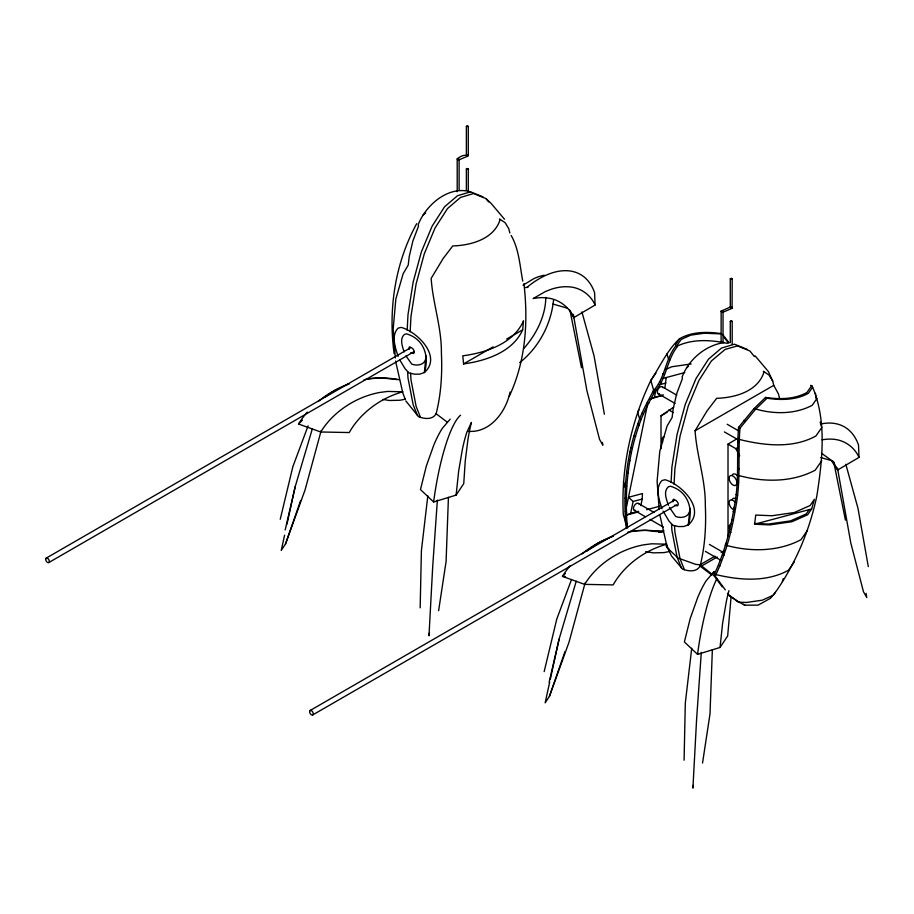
<?xml version="1.0" encoding="UTF-8"?>
<svg xmlns="http://www.w3.org/2000/svg" width="914" height="914" viewBox="0 0 914 914"><rect width="100%" height="100%" fill="white"/><g stroke="black" fill="none" stroke-linecap="round" stroke-linejoin="round"><path stroke-width="1.37" d="M721.169 333.599C707.345 331.599 692.275 331.531 679.765 338.591C667.037 350.199 660.148 366.331 650.802 380.475C630.831 422.154 620.903 468.539 623.314 514.765C624.685 519.289 626.319 523.779 626.273 528.566M729.269 595.608L738.798 602.155L746.338 602.475L762.173 600.212L773.335 595.243C794.814 565.606 809.301 531.594 816.876 495.799C822.383 459.925 827.044 420.417 812.169 386.142L810.752 385.32L811.095 386.508L806.982 392.437C794.472 399.498 779.402 399.429 765.578 397.419L754.073 408.524L738.581 427.329C736.296 453.904 739.712 480.878 734.136 507.281C730.4 530.714 723.922 553.895 713.8 575.397L722.22 586.799M420.166 607.833L421.4 550.639L427.821 495.834M684.083 760.208L685.317 703.015L691.738 648.209M725.328 589.896L715.216 576.208C725.339 554.718 731.817 531.537 735.553 508.104C741.128 481.701 737.712 454.726 740.009 428.152L755.49 409.346L766.995 398.241C780.819 400.252 795.888 400.309 808.399 393.26L812.512 387.319L812.169 386.142M448.431 497.365L446.089 561.527L438.617 610.689M712.349 649.74L710.007 713.903L702.535 763.064M625.644 494.383L625.953 487.311M642.188 499.044L642.451 493.549L628.478 497.296L633.105 501.478L642.188 499.044L640.84 505.648M664.844 388.336L666.192 377.551M407.164 330.148L407.998 314.622L413.151 282.072L421.365 251.944L432.059 226.284L444.512 206.85L457.526 195.71L470.539 191.826L482.992 196.876M410.146 331.862L410.98 316.347L416.133 283.797L424.336 253.669L435.041 228.009L447.494 208.563L460.507 197.435L473.521 193.54L485.974 198.601L491.172 203.468L504.494 219.234M671.082 482.523L671.916 466.997L677.068 434.447L685.283 404.319L695.977 378.659L708.43 359.225L721.443 348.085L734.456 344.201L746.909 349.251M674.064 484.237L674.898 468.722L680.05 436.172L688.253 406.033L698.959 380.384L711.412 360.939L725.156 349.422L737.438 345.915L749.891 350.976L754.347 356.517M437.383 500.095L432.733 566.109L428.986 635.767L429.374 632.991M701.301 652.459L696.651 718.473L692.915 788.131L693.292 785.366M405.782 400.903L418.669 416.761C424.347 418.966 432.653 420.029 436.127 413.734C441.188 393.923 442.342 373.175 441.393 352.793C441.668 327.486 432.813 303.368 431.157 278.393L443.096 258.582L452.75 245.935C470.687 245.42 493.309 239.308 499.821 220.503L499.512 218.937L505.179 222.742L508.79 228.706L509.829 232.967M779.836 399.521L778.477 394.003L773.747 385.342L772.707 381.081L769.097 375.106L763.43 371.301L763.738 372.866C757.226 391.683 734.605 397.796 716.667 398.298L707.013 410.957L695.074 430.757C696.731 455.743 705.585 479.861 705.311 505.156C706.259 525.55 705.105 546.298 700.044 566.109C696.571 572.404 688.276 571.341 682.587 569.136L671.459 555.906L667.963 548.457M456.12 495.091L458.657 471.133L462.404 449.22A74.377 12.202 -85 0 1 466.86 432.231L471.441 422.417A75.736 12.693 -87.1 0 0 467.911 439.737L465.249 460.93L463.752 483.597L456.12 495.091L433.636 501.992L420.463 489.573L426.301 466.129L433.899 444.81A74.377 19.137 -77.3 0 1 442.239 428.426L450.225 419.126M712.749 573.912A75.736 19.125 -75.2 0 1 714.142 571.501L706.156 580.79A74.377 19.137 -77.3 0 0 697.816 597.185L690.219 618.504L684.38 641.948L697.553 654.367L720.038 647.466L722.574 623.508L726.322 601.595A74.377 12.202 -85 0 1 728.949 590.638M399.818 360.025L405.131 368.765L408.775 372.832L414.568 374.214L419.892 374.112L424.382 372.535C429.591 356.083 423.913 338.945 406.559 333.873L404.514 334.375C399.304 338.763 402.366 346.509 404.148 351.867M522.671 329.805L523.505 320.791C513.531 343.71 485.905 352.77 462.77 355.809L463.592 363.909C486.077 360.87 512.834 351.936 522.671 329.805L506.676 339.037M663.118 511.212L669.048 521.129L672.693 525.196L678.485 526.578L683.809 526.487L688.299 524.91C693.52 508.458 687.831 491.321 670.476 486.248L668.431 486.751C662.981 491.458 666.534 499.672 668.477 505.282M426.015 355.854L424.382 372.535C442.319 356.803 417.538 331.931 401.2 327.383L398.127 328.137C390.861 335.335 395.328 347.88 398.093 356.391M689.933 508.218L688.299 524.91C706.236 509.167 681.456 484.306 665.118 479.747L662.044 480.501C654.778 487.71 659.245 500.244 662.01 508.767M679.765 338.591L675.652 344.521L675.994 345.709C665.141 359.271 665.198 378.327 653.304 390.826C647.74 401.737 641.468 412.454 637.744 424.176C626.49 455.606 623.337 489.321 625.61 522.5L627.027 523.311L627.598 528.098M627.027 523.311C624.765 490.144 627.907 456.429 639.16 424.999C642.885 413.277 649.157 402.56 654.721 391.638C666.614 379.15 666.557 360.093 677.423 346.532L677.068 345.343L681.181 339.414L690.778 335.141L704.374 333.199L719.912 333.861M754.61 524.236L755.729 515.05L771.93 515.747L794.312 512.537L810.101 505.522L814.397 499.33L811.666 508.949L807.633 514.753L791.992 521.711L769.817 524.887L754.61 524.236L811.666 508.949M731.074 597.128L727.67 635.973L720.038 647.466M553.507 300.283C551.119 324.367 538.666 347.628 519.678 362.675M457.206 191.723L457.206 158.956C462.53 154.397 465.157 155.334 468.276 155.529L468.276 126.418L467.328 125.869L466.369 126.418L466.369 155.026M721.123 342.67L721.157 311.126L730.766 306.83M721.397 310.829C724.311 310.394 722.117 314.153 721.123 311.331M730.286 307.39L730.286 278.793L731.246 278.233L732.194 278.793L732.068 308.258L730.766 308.212L730.572 306.898M468.459 431.351C490.315 432.996 506.082 411.608 510.058 392.049M626.604 506.436L647.329 405.176M627.118 514.696L630.671 513.371L633.105 501.478M650.848 398.698L654.413 397.373L656.035 389.444M284.574 535.204L281.238 550.457L285.511 543.944L305.082 489.87L321.168 430.631M286.996 524.122L295.188 486.694L312.337 428.815M549.702 682.038L545.155 702.832L549.428 696.319L568.999 642.245L585.086 583.006M550.308 679.262L559.105 639.069L576.254 581.178M468.276 126.418L466.369 126.418M466.369 190.283L466.369 168.987L467.328 168.439L468.276 168.987L468.276 191.666M468.276 168.987L466.369 168.987M732.194 278.793L730.286 278.793M730.286 342.659L730.286 321.362L731.246 320.814L732.194 321.362L732.194 344.041M732.194 321.362L730.286 321.362M285.191 529.914L295.188 486.694M549.108 682.278L559.105 639.069M280.244 519.255L292.857 466.677L308.098 425.821M544.161 671.63L556.775 619.052L571.524 579.51M782.327 581.464L783.218 578.779M285.511 543.944L300.615 500.541M549.428 696.319L564.989 651.602M509.292 396.196C525.733 361.304 528.361 321.511 523.916 283.637M425.707 359.191C424.085 365.154 416.761 366.114 411.757 364.08L405.987 355.946M689.624 511.554C688.002 517.53 680.679 518.478 675.674 516.456L669.402 507.327M416.704 223.633C395.065 263.106 388.107 309.195 394.117 353.615M470.539 191.826C448.374 185.359 425.935 204.93 418.201 224.593L418.509 226.158L412.842 241.125L409.244 256.514L408.204 265.14L403.165 273.652L395.853 298.958L393.18 328.891L395.328 357.98M724.448 342.533C705.608 345.195 688.836 359.225 682.118 376.968L682.427 378.533L676.76 393.488L673.161 408.878L672.121 417.504L667.083 426.015L659.771 451.333L657.109 481.267L659.143 509.041M320.723 431.991C329.246 418.166 342.076 407.347 356.551 400.161A74.377 58.325 -32.4 0 1 379.916 392.437L387.776 391.421L402.914 391.82A75.736 60.324 -35.3 0 0 381.412 400.789C368.251 408.444 356.768 419.252 349.228 432.551L320.723 431.991L298.547 424.005A82.283 64.894 -24.9 0 1 307.241 412.134M584.64 584.366C593.163 570.53 605.993 559.722 620.469 552.524A74.377 58.325 -32.4 0 1 643.833 544.813L651.693 543.796L666.832 544.196A75.736 60.324 -35.3 0 0 645.33 553.164C632.168 560.808 620.686 571.627 613.145 584.914L584.64 584.366L562.464 576.38A82.283 64.894 -24.9 0 1 570.279 565.538M655.932 373.072L650.802 380.475L653.624 390.015L655.041 390.838M639.035 409.94L637.584 412.043L639.549 418.703L640.977 419.515M816.99 398.424L812.192 405.325C794.597 414.659 772.684 414.328 754.073 408.524M821.743 460.759L815.185 470.196C791.547 482.821 762.31 482.329 737.141 475.04M809.221 509.601L806.217 513.931L790.576 520.889L768.388 524.065L754.473 523.471M807.508 530.28L800.961 539.706C778.054 551.907 749.651 552.022 725.19 545.03M794.3 561.836L788.428 570.302C766.298 582.412 739.483 580.299 715.753 574.54L714.337 573.729M775.335 592.363L770.456 598.293L758.083 605.148L744.83 605.159L737.381 601.343M523.813 348.508C536.507 334.17 545.601 315.776 545.818 297.37M298.547 424.005L302.431 420.132M565.378 573.478L562.464 576.38L565.206 576.494M668.808 549.063L666.272 545.932L666.763 545.441L659.782 514.685M663.495 394.939L649.74 399.247M457.206 158.956L458.165 160.007L459.114 159.459L459.114 190.386M325.213 396.927L333.976 390.815L348.908 383.697M587.096 550.948L597.893 543.19L612.837 536.072M422.668 215.418L425.661 212.996M686.585 367.794L688.585 366.183M661.005 448.648L661.005 415.813L673.687 407.164M523.014 285.202L533.879 278.621A74.377 38.057 -61.5 0 1 544.298 275.263M569.479 309.743L573.775 317.615L595.083 305.036L594.603 292.674A82.283 47.505 -60 0 0 527.127 287.213M820.875 457.571L832.791 460.987L837.692 469.99L859 457.4L858.52 445.049A82.283 47.505 -60 0 0 820.452 424.073M46.226 558.123L410.249 347.96M48.796 562.556L414.053 351.673M463.592 363.909L493.137 346.863M661.005 415.813L667.06 412.317M695.074 430.757L773.747 385.342M728.012 536.358L728.012 444.124L737.472 438.469L739.129 439.394C764.104 445.564 792.449 448.877 815.905 436.001L821.777 427.546L820.166 422.097M728.012 444.124L735.85 448.648L738.272 447.243M310.143 710.498L674.178 500.324M312.714 714.931L676.737 504.768M666.272 545.932L667.563 547.36L666.763 545.441L667.243 547.852L678.211 558.111L695.988 564.452L700.158 564.726L714.954 556.18M721.123 552.616L724.825 550.479M717.227 556.992L701.335 566.177L700.044 566.109L712.029 575.18M676.908 346.235C692.401 338.728 710.841 339.837 727.304 343.321M665.541 369.519L671.756 366.754L691.155 363.978M458.839 159.95L468.002 156.02M722.757 312.325L731.92 308.384M457.48 158.465L458.634 158.636M662.376 378.567L684.757 372.581M659.44 384.783L665.929 383.046M654.413 397.373L662.193 395.282M630.671 513.371L638.463 511.28M626.01 515.245L638.715 511.84M646.666 509.715L659.919 506.162M405.405 399.167L400.012 400.241L389.341 400.492L383.023 399.452M669.334 551.542L663.93 552.616L653.259 552.856L645.684 551.61M654.721 531.514L663.827 530.68M397.236 379.573L381.504 377.905L373.323 378.225A74.377 58.61 -17.3 0 0 366.445 379.07M552.981 304.065L567.548 308.235M821.572 453.298L830.997 460.039L837.692 469.99M675.994 345.709L677.423 346.532M765.578 397.419L766.995 398.241M669.916 359.933L668.488 359.122L666.969 353.969M662.696 373.655L664.112 374.477M743.722 420.44L745.15 421.263M660.296 382.132L661.713 382.943M738.581 427.329L740.009 428.152M662.182 386.736L676.726 395.134M727.19 424.267L739.312 431.271M653.304 390.826L654.721 391.638M658.16 393.683L675.126 403.485M724.391 431.922L738.9 440.24M652.527 392.232L653.944 393.043M737.724 441.416L739.14 442.239M668.842 409.963L673.321 412.545M647.283 402.32L648.7 403.143M738.329 454.886L739.746 455.709M642.108 413.059L643.525 413.871M737.884 468.356L739.3 469.168M637.744 424.176L639.16 424.999M737.152 481.575L738.581 482.398M634.236 435.658L635.653 436.469M736.158 494.497L737.575 495.319M630.831 447.643L632.26 448.466M734.136 507.281L735.553 508.104M629.769 451.722L631.186 452.544M733.142 511.406L734.559 512.228M628.524 459.856L629.94 460.679M732.068 519.632L733.485 520.454M626.81 472.378L628.226 473.189M729.463 531.64L730.88 532.462M625.233 485.288L626.661 486.099M725.853 543.373L727.281 544.196M626.444 488.03L625.027 487.208L623.359 481.552M638.303 503.386L654.058 512.48M709.378 544.413L723.922 552.81M625.107 498.199L626.524 499.01M722.563 554.467L723.979 555.289M634.293 510.332L645.204 516.627M650.048 519.426L663.381 527.127M705.368 551.371L721.123 560.465M625.313 511.349L626.741 512.171M718.507 565.16L719.924 565.972M625.976 524.693L627.392 525.516M713.8 575.397L715.216 576.208M743.413 604.337L744.83 605.159M467.568 154.557L468.276 155.529M738.798 602.155L729.532 595.608L727.852 593.323M712.223 574.415L700.158 564.726M436.127 413.734L447.015 421.982M731.726 307.07L732.194 307.892M674.532 505.282L677.388 505.842A3.725 2.456 44.1 0 0 678.085 503.237L677.137 501.569A4.033 2.651 44.1 0 0 674.726 499.844A4.033 1.577 67.4 0 0 673.321 499.364L672.864 500.221A3.725 1.462 67.4 0 0 672.955 501.786M410.615 352.907L413.459 353.467A3.725 2.456 44.1 0 0 414.168 350.862L413.219 349.205A4.033 2.651 44.1 0 0 410.809 347.48A4.033 1.577 67.4 0 0 409.403 346.989L408.946 347.846A3.725 1.462 67.4 0 0 409.038 349.411M755.09 355.832L768.411 371.598L772.707 381.081M485.974 198.601L488.647 201.925M722.586 334.421L729.075 342.819M724.414 337.803L728.469 343.047M859 457.4C854.659 447.38 844.81 440.274 833.934 439.291A74.377 47.551 -58.3 0 0 822.063 439.84M595.083 305.036C590.741 295.005 580.893 287.899 570.016 286.916A74.377 47.551 -58.3 0 0 551.907 289.03L545.601 291.429L533.148 298.558A75.736 50.304 -59.5 0 1 550.137 298.432C560.568 300.489 569.513 307.927 573.775 317.615M511.177 235.446C518.981 249.168 519.917 265.848 522.728 281.124M735.85 448.648L739.118 454.852M684.38 569.662L680.05 558.774L674.898 532.177L674.521 525.63M681.398 567.937L677.068 557.049L671.916 530.463L671.539 523.916M420.463 417.287L416.133 406.399L410.98 379.813L410.603 373.266M417.481 415.562L413.151 404.685L407.998 378.088L407.621 371.541M405.256 399.384L402.846 393.077L395.591 361.099M845.838 464.301L857.983 508.344L868.3 566.611M581.921 311.937L594.066 355.969L604.383 414.248M833.694 461.776L845.439 520.157M570.05 310.794L581.51 367.782M837.475 468.059L850.797 542.962L863.467 591.735L866.769 597.573L866.095 593.346M573.307 314.302L586.879 390.586L599.538 439.36L602.852 445.198L602.406 442.387M815.471 393.283L816.042 398.344M723.031 311.834L723.031 342.761M662.604 442.148A5.541 3.199 60 0 1 664.044 436.789M732.068 475.531A5.541 3.199 60 0 1 737.804 476.103M732.068 499.924A5.541 3.199 60 0 1 735.85 498.758M734.022 509.875A5.541 3.199 60 0 1 729.121 502.083A5.541 3.199 60 0 1 734.97 502.129M729.612 529.606A5.541 3.199 60 0 1 732 524.35M659.44 393.797A4.01 2.319 -60 0 1 658.16 389.044A4.01 2.319 -60 0 1 662.913 387.776M635.561 510.446A4.01 2.319 -60 0 1 634.053 506.162A4.01 2.319 -60 0 1 638.76 503.797M582.069 553.884A82.283 64.894 -24.9 0 1 613.191 536.21M627.884 532.177A82.283 64.894 -24.9 0 1 662.97 532.097M630.363 531.445A74.377 58.61 -17.3 0 1 637.241 530.6L645.421 530.28L661.153 531.937A75.736 58.416 -15 0 0 658.811 532.314M697.553 654.367A82.283 17.389 -81.2 0 1 716.93 578.493M524.636 287.682A75.736 36.617 -60.4 0 1 527.949 287.35M318.152 401.509A82.283 64.894 -24.9 0 1 349.274 383.846M363.966 379.801A82.283 64.894 -24.9 0 1 399.052 379.721M433.636 501.992A82.283 17.389 -81.2 0 1 460.565 415.23M309.629 711.4A2.559 1.474 60 0 0 312.12 715.045A2.559 1.474 60 0 0 312.531 711.686A2.559 1.474 60 0 0 309.629 711.4M729.086 478.262A5.541 3.199 60 0 0 734.97 485.585A5.541 3.199 60 0 0 734.97 477.736A5.541 3.199 60 0 0 729.086 478.262M45.711 559.037A2.559 1.474 60 0 0 48.202 562.67A2.559 1.474 60 0 0 48.613 559.322A2.559 1.474 60 0 0 45.711 559.037"/></g></svg>
